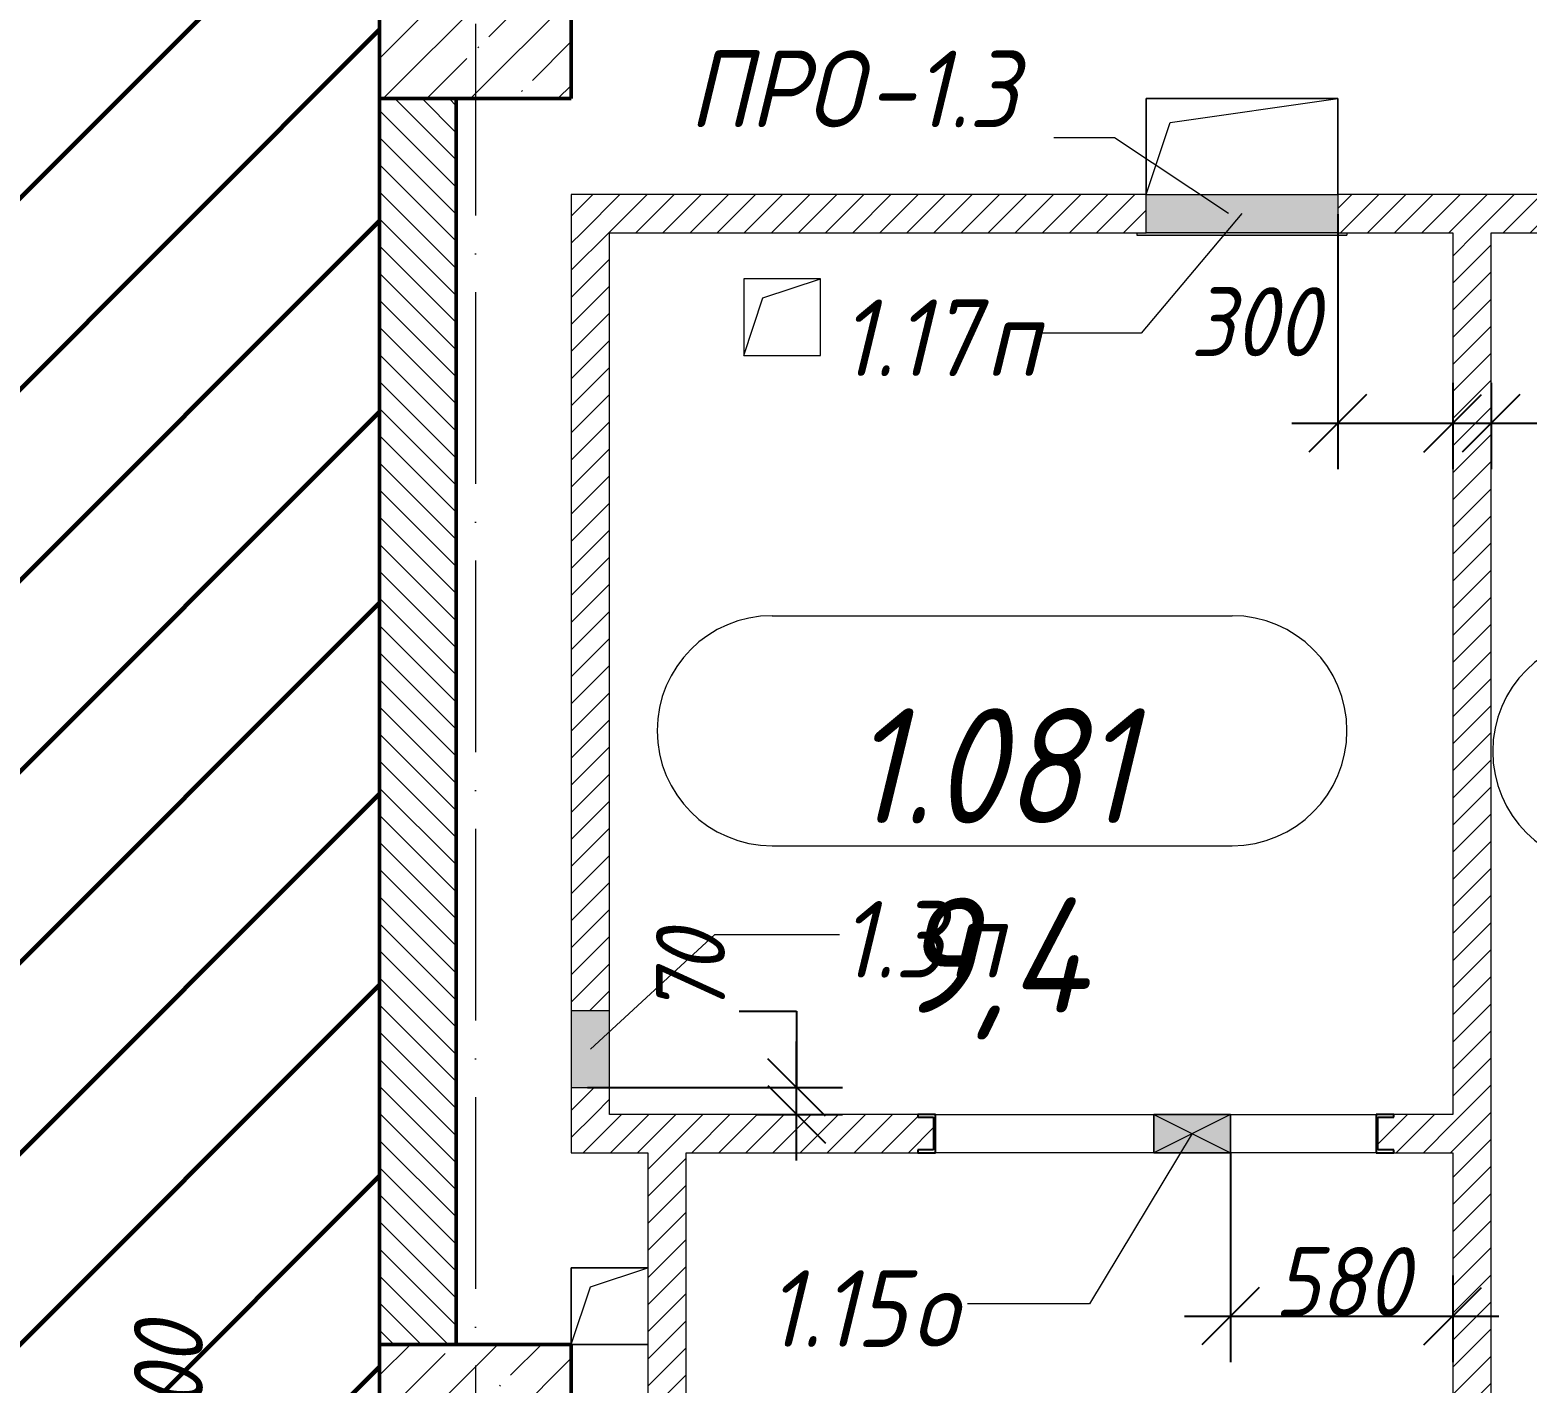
# Model space of a CAD drawing. Header units: millimetres. Extents: x -606178 to 312196, y -19338 to 632709.
# Drawn here: x -349243 to -345337, y 464524 to 468055 of the extents above; entities that cross this region are included whole.
import ezdxf

# ---------------------------------------------------------------- set-up
doc = ezdxf.new("R2010")
doc.units = ezdxf.units.MM
doc.linetypes.add('50_200_ШТРИХ_1Т_ш5_п1_п1_', pattern=[700, 500, -100, 0, -100])
for name, color, linetype, lineweight in [('6.4.1) Окр пт с инж. ПТ2.16', 3, 'Continuous', 60), ('A-____-____-DIMS', 7, 'Continuous', 9), ('A-DETL-GENF-OTLN', 7, 'Continuous', 9), ('A-FLOR-____-OTLN', 7, 'Continuous', 9), ('A-GENM-____-IDEN', 7, 'Continuous', 9), ('A-GENM-____-MCUT', 7, 'Continuous', 25), ('A-GENM-____-OTLN', 7, 'Continuous', 9), ('A-GENM-____-OTLN-1', 7, 'Continuous', 25), ('A-GLAZ-____-IDEN', 7, 'Continuous', 9), ('A-GLAZ-____-OTLN', 7, 'Continuous', 9), ('A-WALL-____-MCUT-2', 7, 'Continuous', 50), ('A-WALL-____-PATT-1', 7, 'Continuous', 9), ('A-WALL-FNSH-MCUT-1', 7, 'Continuous', 9), ('I-WALL-____-OTLN', 7, 'Continuous', 9), ('S-COLS-____-MCUT', 7, 'Continuous', 50), ('S-COLS-____-OTLN', 7, 'Continuous', 9), ('S-GRID-____-OTLN-1', 7, '50_200_ШТРИХ_1Т_ш5_п1_п1_', 9)]:
    doc.layers.add(name, color=color, linetype=linetype, lineweight=lineweight)
doc.layers.add('A-AREA-IDEN-1', color=7, linetype='Continuous', lineweight=9, true_color=0x000000)
doc.layers.add('A-GLAZ-____-OTLN-1', color=7, linetype='Continuous', lineweight=9, true_color=0xc0c0c0)
doc.styles.add('ISOCPEUR_I', font='isocpeui.ttf', dxfattribs={"width": 0.9, "height": 2.5})
doc.styles.add('ISOCPEUR_I_10', font='isocpeui.ttf', dxfattribs={"width": 0.9, "height": 180})
doc.styles.add('ISOCPEUR_I_9', font='isocpeui.ttf', dxfattribs={"width": 0.9, "height": 250})
doc.dimstyles.new('ISO-1_8_0_9К_СРЕДНИЙ_Кладочные_3', dxfattribs={"dimscale": 304.8, "dimtxt": 179.276612, "dimasz": 0.492126, "dimexe": 0.393701, "dimexo": 0, "dimgap": 0, "dimtad": 1, "dimdec": 3, "dimrnd": 0.001, "dimdsep": 46, "dimtxsty": 'ISOCPEUR_I_10', "dimblk1": 'OBLIQUE', "dimblk2": 'OBLIQUE', "dimsah": 1, "dimcen": 0.09, "dimdle": 0.393701, "dimazin": 0, "dimtfac": 1, "dimtdec": 4, "dimtix": 1, "dimtmove": 0, "dimatfit": 3, "dimfxl": 1, "dimtvp": 1, "dimtolj": 1, "dimtzin": 0, "dimarcsym": 2})
doc.dimstyles.new('ISO-1_8_0_9К_СРЕДНИЙ_Кладочные_4', dxfattribs={"dimscale": 304.8, "dimtxt": 179.276612, "dimasz": 0.492126, "dimexe": 0.393701, "dimexo": 0, "dimgap": 0, "dimtad": 1, "dimdec": 3, "dimrnd": 0.001, "dimdsep": 46, "dimtxsty": 'ISOCPEUR_I_10', "dimblk1": 'OBLIQUE', "dimblk2": 'OBLIQUE', "dimsah": 1, "dimcen": 0.09, "dimdle": 0.393701, "dimazin": 0, "dimtfac": 1, "dimtdec": 4, "dimtix": 1, "dimtmove": 1, "dimatfit": 3, "dimfxl": 1, "dimtvp": 1, "dimtolj": 1, "dimtzin": 0, "dimarcsym": 2})
pattern_1 = [(45, (-425830.77, 451794.26), (-35.35534, 35.35534), [])]

# ---------------------------------------------------------------- blocks, each defined once
blk = doc.blocks.new('BSC_Колонна _Прямоугольная - 500х500-V18-АР1_План отверстий 1 этажа в осях 1-64_А-ГГ')
at = {"layer": 'S-COLS-____-OTLN'}
h = blk.add_hatch(dxfattribs=at)
h.set_pattern_fill('FP_49', color=256, style=0, pattern_type=2)
h.set_pattern_definition([(45, (-77750, -12581.04), (-114.04925, 114.04925), []), (45, (-77635.95, -12581.04), (-114.04925, 114.04925), [201.613, -40.323, 3.353, -36.97])])
h.paths.add_polyline_path([(-250, -250), (250, -250), (250, 250), (-250, 250)], flags=0)
at = {"layer": 'S-COLS-____-MCUT'}
for p, q in [((250, 250), (-250, 250)), ((-250, 250), (-250, -250)), ((250, -250), (250, 250)), ((-250, -250), (250, -250))]:
    blk.add_line(p, q, dxfattribs=at)
blk = doc.blocks.new('BSC_Колонна _Прямоугольная - 500х500-V25-АР1_План отверстий 1 этажа в осях 1-64_А-ГГ')
at = {"layer": 'S-COLS-____-OTLN'}
h = blk.add_hatch(dxfattribs=at)
h.set_pattern_fill('FP_57', color=256, style=0, pattern_type=2)
h.set_pattern_definition([(45, (-77750, -16331.04), (-114.04925, 114.04925), []), (45, (-77635.95, -16331.04), (-114.04925, 114.04925), [201.613, -40.323, 3.353, -36.97])])
h.paths.add_polyline_path([(-250, -250), (250, -250), (250, 250), (-250, 250)], flags=0)
at = {"layer": 'S-COLS-____-MCUT'}
for p, q in [((250, 250), (-250, 250)), ((-250, 250), (-250, -250)), ((250, -250), (250, 250)), ((-250, -250), (250, -250))]:
    blk.add_line(p, q, dxfattribs=at)
blk = doc.blocks.new('154_Стойка_СКБ_Швеллер - СМ-2230_100-28218823-АР1_План отверстий 1 этажа в осях 1-64_А-ГГ')
at = {"layer": 'A-GENM-____-MCUT'}
for p, q in [((171, 50), (125, 50)), ((125, 50), (125, -50)), ((129.5, 42.4), (171, 42.4)), ((129.5, -42.4), (129.5, 42.4)), ((171, 42.4), (171, 50)), ((125, -50), (171, -50)), ((171, -42.4), (129.5, -42.4)), ((171, -50), (171, -42.4))]:
    blk.add_line(p, q, dxfattribs=at)
blk = doc.blocks.new('AR_Отверстие Ниша - Лючок-32401455-АР1_План отверстий 1 этажа в осях 1-64_А-ГГ')
at = {"layer": 'A-GLAZ-____-OTLN'}
blk.add_hatch(color=256, dxfattribs=at).paths.add_polyline_path([(-250, 50), (-250, -50), (250, -50), (250, 50), (229.1, 50)], flags=0)
for p, q in [((-250, 50), (250, 50)), ((-250, -50), (-250, 50)), ((250, 50), (250, -50)), ((250, -50), (-250, -50))]:
    blk.add_line(p, q, dxfattribs=at)
blk = doc.blocks.new('Л_Общий_Лючок - Лючок-29741473-АР1_План отверстий 1 этажа в осях 1-64_А-ГГ')
at = {"layer": 'A-GLAZ-____-OTLN-1'}
blk.add_hatch(color=256, dxfattribs=at).paths.add_polyline_path([(500, -6), (524, -6), (524, 0), (-24, 0), (-24, -6), (20.9, -6)], flags=0)
at = {"layer": 'A-GLAZ-____-OTLN'}
for p, q in [((-24, 0), (-24, -6)), ((524, 0), (524, -6)), ((-24, -6), (524, -6))]:
    blk.add_line(p, q, dxfattribs=at)
blk = doc.blocks.new('AR_Отверстие Ниша - Лючок-32403047-АР1_План отверстий 1 этажа в осях 1-64_А-ГГ')
at = {"layer": 'A-GLAZ-____-OTLN'}
blk.add_hatch(color=256, dxfattribs=at).paths.add_polyline_path([(-100, -50), (100, -50), (100, 50), (-100, 50)], flags=0)
for p, q in [((100, 50), (-100, 50)), ((-100, 50), (-100, -50)), ((100, -50), (100, 50)), ((-100, -50), (100, -50))]:
    blk.add_line(p, q, dxfattribs=at)
blk = doc.blocks.new('AR_Отверстие прямоугольное _в плите_ - AR_Отверстие прямоугольное _в плите_-30459257-АР1_План отверстий 1 этажа в осях 1-64_А-ГГ')
at = {"layer": 'A-GENM-____-OTLN'}
for p, q in [((250, 125), (-250, 125)), ((-250, 125), (-250, -125)), ((-187.5, 62.5), (250, 125)), ((250, -125), (250, 125)), ((-250, -125), (-187.5, 62.5))]:
    blk.add_line(p, q, dxfattribs=at)
blk = doc.blocks.new('AR_Отверстие прямоугольное _в плите_ - AR_Отверстие прямоугольное _в плите_-30459597-АР1_План отверстий 1 этажа в осях 1-64_А-ГГ')
at = {"layer": 'A-GENM-____-OTLN'}
for p, q in [((100, 100), (-100, 100)), ((-100, 100), (-100, -100)), ((-50, 50), (100, 100)), ((100, -100), (100, 100)), ((-100, -100), (-50, 50)), ((-100, -100), (100, -100))]:
    blk.add_line(p, q, dxfattribs=at)
blk = doc.blocks.new('AR_Отверстие прямоугольное _в плите_ - AR_Отверстие прямоугольное _в плите_-V188-АР1_План отверстий 1 этажа в осях 1-64_А-ГГ')
at = {"layer": 'A-GENM-____-OTLN'}
for p, q in [((100, 100), (-100, 100)), ((-100, 100), (-100, -100)), ((-50, 50), (100, 100)), ((-100, -100), (-50, 50)), ((-100, -100), (100, -100))]:
    blk.add_line(p, q, dxfattribs=at)
blk = doc.blocks.new('AR_Отверстие прямоугольное _в стене__БезПР - AR_Отверстие прямоугольное _в стене__БезПР-36427953-АР1_План отверстий 1 этажа в осях 1-64_А-ГГ')
at = {"layer": 'A-GLAZ-____-OTLN'}
blk.add_hatch(color=256, dxfattribs=at).paths.add_polyline_path([(-100, -50), (100, -50), (100, 50), (-100, 50)], flags=0)
at = {"layer": 'A-DETL-GENF-OTLN'}
for p, q in [((-100, -50), (-100, 50)), ((-100, 50), (100, 50)), ((100, 50), (-100, -50)), ((-100, 50), (100, -50)), ((100, 50), (-100, 50)), ((-100, 50), (-100, -50)), ((100, 50), (100, -50)), ((100, -50), (100, 50)), ((100, -50), (-100, -50)), ((-100, -50), (100, -50))]:
    blk.add_line(p, q, dxfattribs=at)
blk = doc.blocks.new('_Oblique')
at = {"color": 0, "linetype": 'ByBlock', "lineweight": -2}
blk.add_line((-0.5, -0.5), (0.5, 0.5), dxfattribs=at)
blk = doc.blocks.new('*D4266')
at = {"layer": 'A-____-____-DIMS', "color": 0, "lineweight": -2, "transparency": 16777216}
for p, q in [((-345180.8, 467574), (-345180.8, 466908.2)), ((-345430.8, 467134.2), (-345430.8, 466908.2)), ((-345550.8, 467028.2), (-345060.8, 467028.2))]:
    blk.add_line(p, q, dxfattribs=at)
at = {"layer": 'Defpoints', "color": 0, "transparency": 16777216}
for p in [(-345180.8, 467574), (-345430.8, 467134.2), (-345180.8, 467028.2)]:
    blk.add_point(p, dxfattribs=at)
at = {"layer": 'A-____-____-DIMS', "color": 0, "lineweight": -2, "transparency": 16777216, "xscale": 150, "yscale": 150, "zscale": 150, "rotation": 180}
blk.add_blockref('_Oblique', (-345430.8, 467028.2), dxfattribs=at)
at = {"layer": 'A-____-____-DIMS', "color": 0, "lineweight": -2, "transparency": 16777216, "xscale": 150, "yscale": 150, "zscale": 150}
blk.add_blockref('_Oblique', (-345180.8, 467028.2), dxfattribs=at)
at = {"layer": 'A-____-____-DIMS', "color": 0, "transparency": 16777216, "insert": (-345078.8, 467383.3), "char_height": 180, "width": 409.578, "attachment_point": 1, "line_spacing_factor": 1.149209, "style": 'ISOCPEUR_I_10'}
blk.add_mtext('\\A1;250', dxfattribs=at)
blk = doc.blocks.new('*D4267')
at = {"layer": 'A-____-____-DIMS', "color": 0, "lineweight": -2, "transparency": 16777216}
for p, q in [((-345830.8, 467574), (-345830.8, 466908.2)), ((-345530.8, 467134.2), (-345530.8, 466908.2)), ((-345950.8, 467028.2), (-345410.8, 467028.2))]:
    blk.add_line(p, q, dxfattribs=at)
at = {"layer": 'Defpoints', "color": 0, "transparency": 16777216}
for p in [(-345830.8, 467574), (-345530.8, 467134.2), (-345530.8, 467028.2)]:
    blk.add_point(p, dxfattribs=at)
at = {"layer": 'A-____-____-DIMS', "color": 0, "lineweight": -2, "transparency": 16777216, "xscale": 150, "yscale": 150, "zscale": 150, "rotation": 180}
blk.add_blockref('_Oblique', (-345830.8, 467028.2), dxfattribs=at)
at = {"layer": 'A-____-____-DIMS', "color": 0, "lineweight": -2, "transparency": 16777216, "xscale": 150, "yscale": 150, "zscale": 150}
blk.add_blockref('_Oblique', (-345530.8, 467028.2), dxfattribs=at)
at = {"layer": 'A-____-____-DIMS', "color": 0, "transparency": 16777216, "insert": (-346215.8, 467383.3), "char_height": 180, "width": 409.578, "attachment_point": 1, "line_spacing_factor": 1.149209, "style": 'ISOCPEUR_I_10'}
blk.add_mtext('\\A1;300', dxfattribs=at)
blk = doc.blocks.new('*D4268')
at = {"layer": 'A-____-____-DIMS', "color": 0, "lineweight": -2, "transparency": 16777216}
for p, q in [((-347392.8, 465494.2), (-347242.8, 465494.2)), ((-347242.8, 465494.2), (-347242.8, 465295.3)), ((-347242.8, 465105.3), (-347242.8, 465415.3)), ((-347788.1, 465295.3), (-347122.8, 465295.3)), ((-347348.9, 465225.3), (-347122.8, 465225.3))]:
    blk.add_line(p, q, dxfattribs=at)
at = {"layer": 'Defpoints', "color": 0, "transparency": 16777216}
for p in [(-347788.1, 465295.3), (-347242.8, 465295.3), (-347348.9, 465225.3)]:
    blk.add_point(p, dxfattribs=at)
at = {"layer": 'A-____-____-DIMS', "color": 0, "lineweight": -2, "transparency": 16777216, "xscale": 150, "yscale": 150, "zscale": 150}
for p, rotation in [((-347242.8, 465295.3), 90), ((-347242.8, 465225.3), 270)]:
    blk.add_blockref('_Oblique', p, dxfattribs=dict(at, rotation=rotation))
at = {"layer": 'A-____-____-DIMS', "color": 0, "transparency": 16777216, "insert": (-347609.7, 465477.7), "char_height": 180, "width": 273.052, "attachment_point": 1, "rotation": 90, "line_spacing_factor": 1.149209, "style": 'ISOCPEUR_I_10'}
blk.add_mtext('\\A1;70', dxfattribs=at)
blk = doc.blocks.new('*D4269')
at = {"layer": 'A-____-____-DIMS', "color": 0, "lineweight": -2, "transparency": 16777216}
for p, q in [((-348679.9, 464431), (-348529.9, 464431)), ((-348529.9, 464431), (-348529.9, 464125.3)), ((-348529.9, 464245.3), (-348529.9, 463805.3)), ((-348330.8, 464125.3), (-348649.9, 464125.3)), ((-348265, 463925.3), (-348649.9, 463925.3))]:
    blk.add_line(p, q, dxfattribs=at)
at = {"layer": 'Defpoints', "color": 0, "transparency": 16777216}
for p in [(-348330.8, 464125.3), (-348529.9, 463925.3), (-348265, 463925.3)]:
    blk.add_point(p, dxfattribs=at)
at = {"layer": 'A-____-____-DIMS', "color": 0, "lineweight": -2, "transparency": 16777216, "xscale": 150, "yscale": 150, "zscale": 150}
for p, rotation in [((-348529.9, 464125.3), 90), ((-348529.9, 463925.3), 270)]:
    blk.add_blockref('_Oblique', p, dxfattribs=dict(at, rotation=rotation))
at = {"layer": 'A-____-____-DIMS', "color": 0, "transparency": 16777216, "insert": (-348972, 464346.2), "char_height": 180, "width": 409.578, "attachment_point": 1, "rotation": 90, "line_spacing_factor": 1.149209, "style": 'ISOCPEUR_I_10'}
blk.add_mtext('\\A1;200', dxfattribs=at)
blk = doc.blocks.new('*D4209')
at = {"layer": 'A-____-____-DIMS', "color": 0, "lineweight": -2, "transparency": 16777216}
for p, q in [((-346110.8, 465125.3), (-346110.8, 464579)), ((-345530.8, 464805.1), (-345530.8, 464579)), ((-346230.8, 464699), (-345410.8, 464699))]:
    blk.add_line(p, q, dxfattribs=at)
at = {"layer": 'Defpoints', "color": 0, "transparency": 16777216}
for p in [(-346110.8, 465125.3), (-345530.8, 464805.1), (-345530.8, 464699)]:
    blk.add_point(p, dxfattribs=at)
at = {"layer": 'A-____-____-DIMS', "color": 0, "lineweight": -2, "transparency": 16777216, "xscale": 150, "yscale": 150, "zscale": 150, "rotation": 180}
blk.add_blockref('_Oblique', (-346110.8, 464699), dxfattribs=at)
at = {"layer": 'A-____-____-DIMS', "color": 0, "lineweight": -2, "transparency": 16777216, "xscale": 150, "yscale": 150, "zscale": 150}
blk.add_blockref('_Oblique', (-345530.8, 464699), dxfattribs=at)
at = {"layer": 'A-____-____-DIMS', "color": 0, "transparency": 16777216, "insert": (-345820.8, 464789), "char_height": 180, "width": 409.578, "attachment_point": 5, "style": 'ISOCPEUR_I_10'}
blk.add_mtext('\\A1;580', dxfattribs=at)
blk = doc.blocks.new('AAR_СКБ_Марка_помещения_1_5 ммп - Номер _ Площадь-27962135-АИ_План этажа_Стены_1')
at = {"layer": 'A-AREA-IDEN-1'}
for p, q in [((-2.987, 3), (3.013, 3)), ((-2.987, 0), (3.013, 0))]:
    blk.add_line(p, q, dxfattribs=at)
for centre, start, end in [((-2.987, 1.5), 90, 270), ((3.013, 1.5), 270, 90)]:
    blk.add_arc(centre, 1.5, start, end, dxfattribs=at)

msp = doc.modelspace()

# ---------------------------------------------------------------- hatches: boundary and pattern name
at = {"layer": '6.4.1) Окр пт с инж. ПТ2.16'}
h = msp.add_hatch(dxfattribs=at)
h.set_pattern_fill('ANSI31', color=256, scale=111)
h.paths.add_polyline_path([(-348330.7712, 493275.3011), (-351330.7712, 493275.3011), (-351330.7712, 488600.3011), (-351330.7712, 488350.3011), (-351330.7712, 470600.3011), (-351330.7712, 470350.3011), (-351330.7712, 464625.3011), (-351080.7712, 464625.3011), (-351080.7712, 464725.3011), (-350880.7712, 464725.3011), (-350880.7712, 464625.3011), (-350830.7712, 464625.3011), (-350830.7712, 464125.3011), (-350880.7712, 464125.3011), (-350880.7712, 464025.3011), (-351080.7712, 464025.3011), (-351080.7712, 464125.3011), (-351330.7712, 464125.3011), (-351330.7712, 461525.3011), (-351261.7712, 461525.3011), (-351149.7712, 461525.3011), (-351074.7712, 461525.3011), (-351074.7712, 461450.3011), (-351077.3426, 461375.3011), (-350880.7712, 461375.3011), (-350880.7712, 461275.3011), (-350830.7712, 461275.3011), (-350705.7712, 461275.3011), (-350705.7712, 461281.3011), (-350630.7712, 461281.3011), (-348530.7712, 461275.3011), (-348530.7712, 461281.3011), (-348455.7712, 461281.3011), (-348330.7712, 461275.3011), (-348330.7712, 463425.3011), (-348330.7712, 463925.3011), (-348330.7712, 463975.3011), (-348330.7712, 464125.3011), (-348330.7712, 464625.3011), (-348330.7712, 467875.3011), (-348330.7712, 468375.3011), (-348330.7712, 470225.3011), (-348330.7712, 470725.3011), (-348330.7712, 476225.3011), (-348330.7712, 476725.3011), (-348330.7712, 482225.3011), (-348330.7712, 482725.3011), (-348330.7712, 488225.3011), (-348330.7712, 488725.3011)])
h.paths.add_polyline_path([(-350980.7712, 489970.3011), (-350980.7712, 489770.3011), (-351080.7712, 489770.3011), (-351080.7712, 489970.3011)], flags=16)
h.paths.add_polyline_path([(-350980.7712, 484216.8493), (-350980.7712, 484016.8493), (-351080.7712, 484016.8493), (-351080.7712, 484216.8493)], flags=16)
h.paths.add_polyline_path([(-350980.7712, 480895.3011), (-350980.7712, 480695.3011), (-351080.7712, 480695.3011), (-351080.7712, 480895.3011)], flags=16)
h.paths.add_polyline_path([(-350980.7712, 477771.4542), (-350980.7712, 477571.4542), (-351080.7712, 477571.4542), (-351080.7712, 477771.4542)], flags=16)
h.paths.add_polyline_path([(-350979.2564, 472555.3011), (-350979.2564, 472355.3011), (-351079.2564, 472355.3011), (-351079.2564, 472555.3011)], flags=16)
h.paths.add_polyline_path([(-350980.7712, 469805.1137), (-350980.7712, 469605.1137), (-351080.7712, 469605.1137), (-351080.7712, 469805.1137)], flags=16)
at = {"layer": 'A-WALL-____-PATT-1'}
h = msp.add_hatch(dxfattribs=at)
h.set_pattern_fill('FP_6', color=256, style=0, pattern_type=2)
h.set_pattern_definition([(135, (-425830.77, 451794.26), (-35.35534, -35.35534), [])])
h.paths.add_polyline_path([(-348130.7712, 464625.3011), (-348130.7712, 467875.3011), (-348330.7712, 467875.3011), (-348330.7712, 464625.3011)], flags=0)
h = msp.add_hatch(dxfattribs=at)
h.set_pattern_fill('FP_5', color=256, style=0, pattern_type=2)
h.set_pattern_definition(pattern_1)
h.paths.add_polyline_path([(-342630.7712, 467525.3011), (-342630.7712, 467625.3011), (-344680.7712, 467625.3011), (-344680.7712, 467525.3011), (-344542.364, 467525.3011)], flags=0)
h.paths.add_polyline_path([(-345430.7712, 467525.3011), (-345180.7712, 467525.3011), (-345180.7712, 467625.3011), (-345830.7712, 467625.3011), (-345830.7712, 467525.3011), (-345530.7712, 467525.3011)], flags=0)
h.paths.add_polyline_path([(-346330.7712, 467525.3011), (-346330.7712, 467625.3011), (-347830.7712, 467625.3011), (-347830.7712, 467525.3011), (-347730.7712, 467525.3011)], flags=0)
h = msp.add_hatch(dxfattribs=at)
h.set_pattern_fill('FP_5', color=256, style=0, pattern_type=2)
h.set_pattern_definition(pattern_1)
h.paths.add_polyline_path([(-347830.7712, 465225.3011), (-347730.7712, 465225.3011), (-347730.7712, 465295.3011), (-347830.7712, 465295.3011)], flags=0)
h.paths.add_polyline_path([(-347830.7712, 465495.3011), (-347730.7712, 465495.3011), (-347730.7712, 467525.3011), (-347830.7712, 467525.3011), (-347830.7712, 466288.6491)], flags=0)
h = msp.add_hatch(dxfattribs=at)
h.set_pattern_fill('FP_5', color=256, style=0, pattern_type=2)
h.set_pattern_definition(pattern_1)
h.paths.add_polyline_path([(-345430.7712, 462875.3011), (-345430.7712, 467525.3011), (-345530.7712, 467525.3011), (-345530.7712, 462875.3011)], flags=0)
h = msp.add_hatch(dxfattribs=at)
h.set_pattern_fill('FP_5', color=256, style=0, pattern_type=2)
h.set_pattern_definition(pattern_1)
h.paths.add_polyline_path([(-345530.7712, 465125.3011), (-345530.7712, 465225.3011), (-345684.7712, 465225.3011), (-345684.7712, 465217.7011), (-345726.2712, 465217.7011), (-345726.2712, 465132.9011), (-345684.7712, 465132.9011), (-345684.7712, 465125.3011)], flags=0)
h.paths.add_polyline_path([(-347530.7712, 465125.3011), (-346926.7712, 465125.3011), (-346926.7712, 465132.9011), (-346885.2712, 465132.9011), (-346885.2712, 465217.7011), (-346926.7712, 465218.2242), (-346926.7712, 465225.3011), (-347830.7712, 465225.3011), (-347830.7712, 465125.3011), (-347630.7712, 465125.3011)], flags=0)
h = msp.add_hatch(dxfattribs=at)
h.set_pattern_fill('FP_5', color=256, style=0, pattern_type=2)
h.set_pattern_definition(pattern_1)
h.paths.add_polyline_path([(-347530.7712, 464375.3011), (-347530.7712, 465125.3011), (-347630.7712, 465125.3011), (-347630.7712, 464375.3011)], flags=0)

# ---------------------------------------------------------------- linework, layer by layer
at = {"layer": 'A-FLOR-____-OTLN'}
for p, q in [((-346330.7712, 467875.3011), (-345830.7712, 467875.3011)), ((-346330.7712, 467625.3011), (-346330.7712, 467875.3011)), ((-345830.7712, 467875.3011), (-345830.7712, 467625.3011)), ((-347830.7712, 464825.3011), (-347630.7712, 464825.3011)), ((-347830.7712, 464625.3011), (-347830.7712, 464825.3011)), ((-347630.7712, 464625.3011), (-347830.7712, 464625.3011))]:
    msp.add_line(p, q, dxfattribs=at)
at = {"layer": 'A-GENM-____-IDEN'}
for p, q in [((-346413.1306, 467773.4027), (-346571.1729, 467773.4027)), ((-346115.8567, 467575.3011), (-346413.1306, 467773.4027))]:
    msp.add_line(p, q, dxfattribs=at)
at = {"layer": 'A-GLAZ-____-IDEN'}
for p, q in [((-346080.7712, 467575.3011), (-346343.5708, 467263.8011)), ((-346343.5708, 467263.8011), (-346606.3703, 467263.8011)), ((-347780.7712, 465395.3011), (-347455.7501, 465694.335)), ((-347455.7501, 465694.335), (-347130.7289, 465694.335)), ((-346210.7712, 465175.3011), (-346478.7617, 464731.0466)), ((-346478.7617, 464731.0466), (-346797.1703, 464731.0466))]:
    msp.add_line(p, q, dxfattribs=at)
at = {"layer": 'A-WALL-____-MCUT-2'}
for p, q in [((-348330.7712, 467875.3011), (-348330.7712, 464625.3011)), ((-348130.7712, 464625.3011), (-348130.7712, 467875.3011))]:
    msp.add_line(p, q, dxfattribs=at)
at = {"layer": 'A-WALL-FNSH-MCUT-1'}
for p, q in [((-346330.7712, 467625.3011), (-347830.7712, 467625.3011)), ((-347830.7712, 467625.3011), (-347830.7712, 465495.3011)), ((-345180.7712, 467625.3011), (-345830.7712, 467625.3011)), ((-347730.7712, 467525.3011), (-346330.7712, 467525.3011)), ((-347730.7712, 465495.3011), (-347730.7712, 467525.3011)), ((-345830.7712, 467525.3011), (-345530.7712, 467525.3011)), ((-345530.7712, 467525.3011), (-345530.7712, 465225.3011)), ((-345430.7712, 467525.3011), (-345180.7712, 467525.3011)), ((-345430.7712, 462875.3011), (-345430.7712, 467525.3011)), ((-347830.7712, 465295.3011), (-347830.7712, 465125.3011)), ((-347730.7712, 465225.3011), (-347730.7712, 465295.3011)), ((-346926.7712, 465225.3011), (-347730.7712, 465225.3011)), ((-345530.7712, 465225.3011), (-345684.7712, 465225.3011)), ((-347830.7712, 465125.3011), (-347630.7712, 465125.3011)), ((-347630.7712, 465125.3011), (-347630.7712, 464375.3011)), ((-347530.7712, 465125.3011), (-346926.7712, 465125.3011)), ((-347530.7712, 464275.3011), (-347530.7712, 465125.3011)), ((-345684.7712, 465125.3011), (-345530.7712, 465125.3011)), ((-345530.7712, 465125.3011), (-345530.7712, 462875.3011))]:
    msp.add_line(p, q, dxfattribs=at)
at = {"layer": 'I-WALL-____-OTLN'}
for p, q in [((-346880.7712, 465225.3011), (-346310.7712, 465225.3011)), ((-346110.7712, 465225.3011), (-345730.7712, 465225.3011)), ((-346310.7712, 465125.3011), (-346880.7712, 465125.3011)), ((-345730.7712, 465125.3011), (-346110.7712, 465125.3011))]:
    msp.add_line(p, q, dxfattribs=at)
at = {"layer": 'S-GRID-____-OTLN-1'}
msp.add_line((-348080.7712, 501675.2188), (-348080.7712, 460364.1588), dxfattribs=at)

# ---------------------------------------------------------------- block references
at = {"layer": 'A-AREA-IDEN-1', "xscale": 199.9999999999999, "yscale": 199.9999999999999, "zscale": 199.9999999999999}
for p in [(-346709.2636, 465926.3195), (-344529.0874, 465872.3776)]:
    msp.add_blockref('AAR_СКБ_Марка_помещения_1_5 ммп - Номер _ Площадь-27962135-АИ_План этажа_Стены_1', p, dxfattribs=at)
at = {"layer": 'A-GENM-____-OTLN'}
for name, p in [('AR_Отверстие прямоугольное _в плите_ - AR_Отверстие прямоугольное _в плите_-30459257-АР1_План отверстий 1 этажа в осях 1-64_А-ГГ', (-346080.7712, 467750.3011)), ('AR_Отверстие прямоугольное _в плите_ - AR_Отверстие прямоугольное _в плите_-30459597-АР1_План отверстий 1 этажа в осях 1-64_А-ГГ', (-347280.7712, 467305.3011)), ('AR_Отверстие прямоугольное _в плите_ - AR_Отверстие прямоугольное _в плите_-V188-АР1_План отверстий 1 этажа в осях 1-64_А-ГГ', (-347730.7712, 464725.3011))]:
    msp.add_blockref(name, p, dxfattribs=at)
at = {"layer": 'A-GENM-____-OTLN-1', "rotation": 180}
msp.add_blockref('154_Стойка_СКБ_Швеллер - СМ-2230_100-28218823-АР1_План отверстий 1 этажа в осях 1-64_А-ГГ', (-346755.7712, 465175.3011), dxfattribs=at)
at = {"layer": 'A-GENM-____-OTLN-1'}
msp.add_blockref('154_Стойка_СКБ_Швеллер - СМ-2230_100-28218823-АР1_План отверстий 1 этажа в осях 1-64_А-ГГ', (-345855.7712, 465175.3011), dxfattribs=at)
at = {"layer": 'A-GLAZ-____-OTLN'}
for name, p, rotation in [('AR_Отверстие Ниша - Лючок-32401455-АР1_План отверстий 1 этажа в осях 1-64_А-ГГ', (-346080.7712, 467575.3011), 180), ('AR_Отверстие Ниша - Лючок-32403047-АР1_План отверстий 1 этажа в осях 1-64_А-ГГ', (-347780.7712, 465395.3011), 89.9999999999999)]:
    msp.add_blockref(name, p, dxfattribs=dict(at, rotation=rotation))
for name, p in [('Л_Общий_Лючок - Лючок-29741473-АР1_План отверстий 1 этажа в осях 1-64_А-ГГ', (-346330.7712, 467525.3011)), ('AR_Отверстие прямоугольное _в стене__БезПР - AR_Отверстие прямоугольное _в стене__БезПР-36427953-АР1_План отверстий 1 этажа в осях 1-64_А-ГГ', (-346210.7712, 465175.3011))]:
    msp.add_blockref(name, p, dxfattribs=at)
at = {"layer": 'S-COLS-____-OTLN'}
for name, p in [('BSC_Колонна _Прямоугольная - 500х500-V25-АР1_План отверстий 1 этажа в осях 1-64_А-ГГ', (-348080.7712, 468125.3011)), ('BSC_Колонна _Прямоугольная - 500х500-V18-АР1_План отверстий 1 этажа в осях 1-64_А-ГГ', (-348080.7712, 464375.3011))]:
    msp.add_blockref(name, p, dxfattribs=at)

# ---------------------------------------------------------------- texts
at = {"layer": 'A-AREA-IDEN-1', "char_height": 300, "attachment_point": 8, "line_spacing_factor": 1.139951, "style": 'ISOCPEUR_I'}
for s, insert, width in [('\\pxqc,t8.46667,16.93333,25.4,33.86667,42.33333,50.8,59.26667,67.73333,76.2,84.66667,93.13333,101.6,110.06667,118.53333,127,135.46667,143.93333,152.4,160.86667,169.33333,177.8,186.26667,194.73333,203.2,211.66667,220.13333,228.6,237.06667,245.53333,254,262.46667,270.93333;{1.081}', (-346734.6927, 465984.6493), 846), ('\\pxqc,t8.46667,16.93333,25.4,33.86667,42.33333,50.8,59.26667,67.73333,76.2,84.66667,93.13333,101.6,110.06667,118.53333,127,135.46667,143.93333,152.4,160.86667,169.33333,177.8,186.26667,194.73333,203.2,211.66667,220.13333,228.6,237.06667,245.53333,254,262.46667,270.93333;{9,4}', (-346733.6927, 465420.7014), 582)]:
    msp.add_mtext(s, dxfattribs=dict(at, insert=insert, width=width))
at = {"layer": 'A-GENM-____-IDEN', "char_height": 200, "attachment_point": 1, "style": 'ISOCPEUR_I_9'}
for s, insert, width in [('ПРО', (-347524.0296, 468000.5188), 562.784625), ('-1.3', (-347059.6858, 468000.5188), 505.063125)]:
    msp.add_mtext(s, dxfattribs=dict(at, insert=insert, width=width))
at = {"layer": 'A-GLAZ-____-IDEN', "char_height": 200, "attachment_point": 1, "style": 'ISOCPEUR_I_9'}
for s, insert, width in [('1.17', (-347130.7289, 467351.4157), 461.772), ('\\fISOCPEUR|b0|i1|c204|p34|;\\W.9;п', (-346749.7289, 467351.4157), 158.734125), ('1.3', (-347130.7289, 465781.9496), 346.329), ('\\fISOCPEUR|b0|i1|c204|p34|;\\W.9;п', (-346844.9789, 465781.9496), 158.734125), ('1.15', (-347321.5289, 464818.6611), 461.772), ('\\fISOCPEUR|b0|i1|c204|p34|;\\W.9;о', (-346940.5289, 464818.6611), 158.734125)]:
    msp.add_mtext(s, dxfattribs=dict(at, insert=insert, width=width))

# ---------------------------------------------------------------- dimensions: what is measured, and where the dimension line sits
at = {"layer": 'A-____-____-DIMS'}
for base, p1, p2, override, picture, middle in [((-345530.7712, 467028.1527), (-345830.7712, 467573.9511), (-345530.7712, 467134.2187), {"dimpost": '<>', "dimfxl": 532.319982}, '*D4267', (-346011.0007, 467143.3147)), ((-345180.7712, 467028.1527), (-345430.7712, 467134.2187), (-345180.7712, 467573.9511), {"dimpost": '<>', "dimfxl": 505.830568}, '*D4266', (-344874.0536, 467143.3147))]:
    dim = msp.add_linear_dim(base=base, p1=p1, p2=p2, dimstyle='ISO-1_8_0_9К_СРЕДНИЙ_Кладочные_4', override=override, dxfattribs=at)
    dim.commit()
    dim.dimension.update_dxf_attribs({"geometry": picture, "text_midpoint": middle, "dimtype": 160})
for base, p1, p2, override, picture, middle in [((-347242.8278, 465295.3011), (-347348.8938, 465225.3011), (-347788.075, 465295.3011), {"dimpost": '<>', "dimfxl": 444.724802}, '*D4268', (-347357.9898, 465494.2282)), ((-348529.9043, 463925.3011), (-348330.7712, 464125.3011), (-348265.0399, 463925.3011), {"dimpost": '<>', "dimfxl": 210.524597}, '*D4269', (-348645.0663, 464431.0012))]:
    dim = msp.add_linear_dim(base=base, p1=p1, p2=p2, angle=90, dimstyle='ISO-1_8_0_9К_СРЕДНИЙ_Кладочные_4', override=override, dxfattribs=at)
    dim.commit()
    dim.dimension.update_dxf_attribs({"geometry": picture, "text_midpoint": middle, "dimtype": 160, "text_rotation": 90})
dim = msp.add_linear_dim(base=(-345530.7712, 464698.9967), p1=(-346110.7712, 465125.3011), p2=(-345530.7712, 464805.0628), dimstyle='ISO-1_8_0_9К_СРЕДНИЙ_Кладочные_3', override={"dimpost": '<>', "dimfxl": 662.534993}, dxfattribs=at)
dim.commit()
dim.dimension.update_dxf_attribs({"geometry": '*D4209', "text_midpoint": (-345820.7712, 464788.9967)})

doc.saveas('drawing.dxf')
